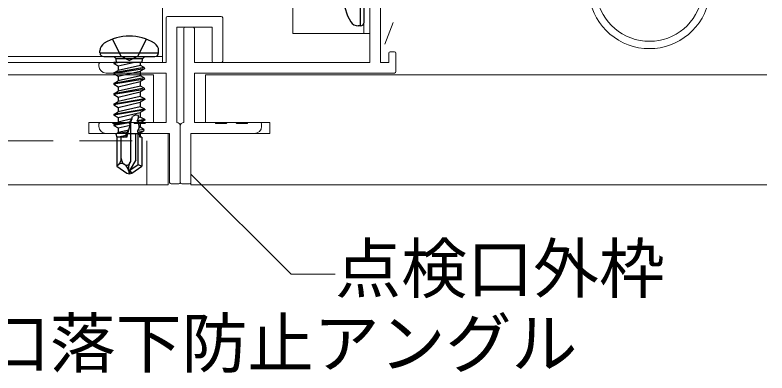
# Model space of a CAD drawing. Units: millimetres on the paper, with parts at other scales. Extents: x -195 to 195, y -140 to 138.
# Drawn here: x 55.07 to 72.17, y -70.35 to -62.19 of the extents above; entities that cross this region are included whole.
import ezdxf
from ezdxf.enums import TextEntityAlignment as Align

# ---------------------------------------------------------------- set-up
doc = ezdxf.new("R2010")
doc.units = ezdxf.units.MM
doc.linetypes.add('CHAIN1', pattern=[8, 5, -1, 1, -1])
doc.linetypes.add('DASHED1', pattern=[1.8, 1.2, -0.6])
for name, color, linetype, lineweight in [('A-4_点検口枠等', 4, 'Continuous', 9), ('A-6_文字', 7, 'Continuous', 18), ('A-A_クリップ', 7, 'Continuous', 18), ('A-C_ビス・アンカーボルト・強調図形', 2, 'Continuous', 25), ('A-D_パネル', 4, 'Continuous', 9)]:
    doc.layers.add(name, color=color, linetype=linetype, lineweight=lineweight)
doc.styles.add('ＭＳ ゴシック', font='')
doc.styles.get('ＭＳ ゴシック').set_extended_font_data('MS Gothic')

msp = doc.modelspace()

# ---------------------------------------------------------------- linework, layer by layer
at = {"layer": 'A-4_点検口枠等'}
for p, q in [((63.135, -60.008), (63.135, -63.273)), ((58.419, -60.273), (58.419, -63.273)), ((63.376, -60.217), (63.376, -63.273)), ((58.534, -62.228), (59.757, -62.228)), ((58.502, -62.26), (58.502, -63.273)), ((59.789, -63.241), (59.789, -62.26)), ((63.664, -62.362), (63.476, -62.856)), ((59.548, -62.469), (58.744, -62.469)), ((58.744, -62.469), (58.744, -64.641)), ((58.904, -62.501), (58.904, -64.641)), ((59.113, -62.469), (58.937, -62.469)), ((59.146, -62.501), (59.146, -63.273)), ((59.548, -63.241), (59.548, -62.469)), ((63.569, -63.063), (63.569, -63.273)), ((63.601, -63.032), (63.698, -63.032)), ((63.73, -63.482), (63.73, -63.064)), ((42.588, -63.14), (58.419, -63.14)), ((42.635, -63.273), (58.419, -63.273)), ((57.006, -63.273), (58.502, -63.273)), ((63.135, -63.273), (59.146, -63.273)), ((59.58, -63.273), (59.757, -63.273)), ((63.376, -63.273), (63.569, -63.273)), ((56.974, -63.354), (56.974, -63.305)), ((63.698, -63.515), (59.146, -63.515)), ((59.146, -64.641), (59.146, -63.515)), ((57.266, -64.641), (57.006, -64.641)), ((57.264, -64.641), (57.214, -64.641)), ((57.571, -64.641), (57.748, -64.641)), ((58.054, -64.641), (58.502, -64.641)), ((59.594, -64.641), (59.146, -64.641)), ((59.439, -64.641), (59.439, -64.641)), ((60.077, -64.641), (59.9, -64.641)), ((60.559, -64.641), (60.382, -64.641)), ((60.384, -64.641), (60.642, -64.641)), ((56.974, -64.673), (56.974, -64.729)), ((57.538, -64.665), (57.297, -64.665)), ((58.021, -64.665), (57.779, -64.665)), ((58.824, -66.008), (58.824, -64.721)), ((58.824, -64.721), (58.824, -66.008)), ((59.627, -64.665), (59.868, -64.665)), ((59.627, -64.665), (59.868, -64.665)), ((60.11, -64.665), (60.351, -64.665)), ((60.674, -64.673), (60.674, -64.729)), ((57.135, -64.89), (58.583, -64.89)), ((58.583, -66.008), (58.583, -64.89)), ((59.065, -66.008), (59.065, -64.89)), ((60.513, -64.89), (59.065, -64.89)), ((58.824, -66.008), (58.824, -65.982)), ((58.615, -66.04), (58.792, -66.04)), ((58.856, -66.04), (59.033, -66.04))]:
    msp.add_line(p, q, dxfattribs=at)
at = {"layer": 'A-4_点検口枠等', "color": 7, "lineweight": 18}
msp.add_line((63.476, -62.856), (63.476, -62.857), dxfattribs=at)
at = {"layer": 'A-4_点検口枠等', "color": 2, "lineweight": 25}
msp.add_line((57.634, -64.89), (57.896, -64.89), dxfattribs=at)
at = {"layer": 'A-4_点検口枠等', "linetype": 'DASHED1'}
msp.add_line((44.47, -66.057), (58.065, -66.057), dxfattribs=at)
at = {"layer": 'A-4_点検口枠等'}
msp.add_lwpolyline([(57.135, -63.515), (58.502, -63.515), (58.502, -64.641)], dxfattribs=at)
at = {"layer": 'A-4_点検口枠等', "linetype": 'DASHED1'}
msp.add_lwpolyline([(54.732, -65.057), (58.065, -65.057), (58.065, -66.057)], dxfattribs=at)
at = {"layer": 'A-4_点検口枠等'}
for centre, radius, start, end in [((69.495, -61.579), 1.38, 179.0865, 340.4863), ((69.495, -61.579), 1.213, 179.3028, 340.4863), ((58.534, -62.26), 0.0322, 90, 180), ((59.757, -62.26), 0.0322, 0, 90), ((58.937, -62.501), 0.0322, 90, 180), ((59.113, -62.501), 0.0322, 0, 90), ((63.601, -63.064), 0.0322, 90, 180), ((63.698, -63.064), 0.0322, 0, 90), ((57.006, -63.305), 0.0322, 90, 180), ((59.58, -63.241), 0.0322, 180, 270), ((59.757, -63.241), 0.0322, 270, 0), ((57.135, -63.354), 0.161, 180, 270), ((63.698, -63.482), 0.0322, 270, 0), ((57.006, -64.673), 0.0322, 90, 180), ((57.266, -64.673), 0.0322, 14.4775, 90), ((57.569, -64.673), 0.0322, 90, 165.5225), ((57.748, -64.673), 0.0322, 14.4775, 90), ((58.052, -64.673), 0.0322, 90, 165.5225), ((58.744, -64.721), 0.0804, 0, 90), ((58.904, -64.721), 0.0804, 90, 180), ((59.596, -64.673), 0.0322, 14.4775, 90), ((59.9, -64.673), 0.0322, 90, 165.5225), ((60.079, -64.673), 0.0322, 14.4775, 90), ((60.382, -64.673), 0.0322, 90, 165.5225), ((60.642, -64.673), 0.0322, 0, 90), ((57.135, -64.729), 0.161, 180, 270), ((60.513, -64.729), 0.161, 270, 0), ((58.615, -66.008), 0.0322, 180, 270), ((58.792, -66.008), 0.0322, 270, 0), ((58.856, -66.008), 0.0322, 180, 270), ((59.033, -66.008), 0.0322, 270, 0)]:
    msp.add_arc(centre, radius, start, end, dxfattribs=at)
at = {"layer": 'A-6_文字'}
for q in [(59.065, -65.816), (62.347, -68.097)]:
    msp.add_line((61.347, -68.097), q, dxfattribs=at)
at = {"layer": 'A-A_クリップ'}
for p, q in [((61.385, -59.723), (61.385, -62.615)), ((63.002, -60.948), (63.002, -62.615)), ((63.135, -60.948), (63.135, -62.615)), ((63.135, -62.615), (61.385, -62.615))]:
    msp.add_line(p, q, dxfattribs=at)
at = {"layer": 'A-C_ビス・アンカーボルト・強調図形'}
for p, q in [((62.922, -62.442), (62.922, -61.109)), ((63.006, -62.359), (63.006, -61.192)), ((62.922, -62.442), (62.872, -62.442)), ((56.998, -63.057), (56.998, -63.007)), ((56.998, -63.057), (58.332, -63.057)), ((58.332, -63.057), (58.332, -63.007)), ((57.082, -63.14), (58.248, -63.14)), ((57.315, -63.14), (57.368, -63.193)), ((57.315, -63.278), (57.323, -63.273)), ((57.339, -63.273), (57.315, -63.278)), ((57.444, -63.273), (57.315, -63.294)), ((57.315, -63.278), (57.315, -63.294)), ((57.96, -63.273), (57.323, -63.273)), ((57.962, -63.193), (57.368, -63.193)), ((57.37, -63.273), (57.368, -63.193)), ((57.415, -63.352), (57.75, -63.273)), ((57.915, -63.273), (57.915, -63.342)), ((57.96, -63.273), (57.962, -63.193)), ((58.015, -63.14), (57.962, -63.193)), ((57.315, -63.294), (57.415, -63.352)), ((58, -63.386), (57.315, -63.513)), ((57.923, -63.342), (57.415, -63.455)), ((58.007, -63.417), (57.915, -63.47)), ((58, -63.386), (57.923, -63.342)), ((58, -63.386), (58.007, -63.417)), ((57.315, -63.513), (57.415, -63.455)), ((57.315, -63.513), (57.315, -63.529)), ((57.415, -63.587), (57.915, -63.47)), ((57.923, -63.58), (57.415, -63.693)), ((57.915, -63.47), (57.915, -63.58)), ((58, -63.625), (57.923, -63.58)), ((58, -63.625), (57.315, -63.751)), ((57.315, -63.751), (57.415, -63.693)), ((57.315, -63.751), (57.315, -63.768)), ((57.415, -63.826), (57.915, -63.708)), ((58.007, -63.655), (57.915, -63.708)), ((57.915, -63.708), (57.915, -63.815)), ((58, -63.625), (58.007, -63.655)), ((58, -63.86), (57.315, -63.986)), ((57.315, -63.986), (57.415, -63.928)), ((57.923, -63.815), (57.415, -63.928)), ((57.415, -64.061), (57.915, -63.943)), ((58.007, -63.89), (57.915, -63.943)), ((57.915, -63.943), (57.915, -64.046)), ((58, -63.86), (57.923, -63.815)), ((58, -63.86), (58.007, -63.89)), ((57.315, -63.986), (57.315, -64.003)), ((58.015, -64.104), (57.315, -64.221)), ((57.915, -64.046), (57.415, -64.163)), ((57.415, -64.061), (57.415, -64.163)), ((58.015, -64.104), (57.915, -64.046)), ((58.015, -64.12), (57.915, -64.178)), ((58.015, -64.104), (58.015, -64.12)), ((57.315, -64.221), (57.415, -64.163)), ((57.315, -64.221), (57.315, -64.238)), ((57.415, -64.296), (57.915, -64.178)), ((57.915, -64.281), (57.415, -64.398)), ((57.415, -64.296), (57.415, -64.398)), ((57.915, -64.178), (57.915, -64.281)), ((58.015, -64.339), (57.915, -64.281)), ((58.015, -64.339), (57.315, -64.456)), ((57.315, -64.456), (57.415, -64.398)), ((57.315, -64.456), (57.315, -64.473)), ((57.415, -64.531), (57.915, -64.413)), ((58.015, -64.355), (57.915, -64.413)), ((57.915, -64.413), (57.915, -64.516)), ((58.015, -64.339), (58.015, -64.355)), ((57.669, -64.632), (57.315, -64.691)), ((57.315, -64.691), (57.415, -64.633)), ((57.415, -64.531), (57.415, -64.633)), ((57.723, -64.561), (57.415, -64.633)), ((57.612, -64.973), (57.737, -64.508)), ((57.665, -64.649), (57.669, -64.632)), ((57.665, -64.649), (57.685, -64.702)), ((57.723, -64.561), (57.669, -64.632)), ((57.876, -64.525), (57.847, -64.602)), ((58.015, -64.574), (57.847, -64.602)), ((57.848, -64.618), (57.847, -64.602)), ((58.015, -64.59), (57.848, -64.618)), ((57.848, -64.618), (57.883, -64.655)), ((57.876, -64.525), (57.874, -64.484)), ((57.915, -64.516), (57.876, -64.525)), ((57.883, -64.655), (57.915, -64.648)), ((58.015, -64.574), (57.915, -64.516)), ((58.015, -64.59), (57.915, -64.648)), ((57.915, -64.648), (57.915, -64.751)), ((58.015, -64.574), (58.015, -64.59)), ((57.315, -64.691), (57.315, -64.708)), ((57.415, -64.766), (57.685, -64.702)), ((57.415, -64.766), (57.415, -64.868)), ((57.655, -64.812), (57.415, -64.868)), ((57.655, -64.812), (57.607, -64.861)), ((57.698, -65.529), (57.698, -64.652)), ((57.889, -64.757), (57.859, -64.821)), ((57.998, -64.799), (57.859, -64.821)), ((57.889, -64.757), (57.883, -64.655)), ((57.915, -64.751), (57.889, -64.757)), ((57.998, -64.799), (57.915, -64.751)), ((57.998, -64.799), (57.985, -64.842)), ((57.607, -64.861), (57.361, -64.9)), ((57.361, -64.9), (57.415, -64.868)), ((57.361, -64.9), (57.382, -64.973)), ((57.382, -64.973), (57.382, -65.637)), ((57.612, -64.973), (57.382, -64.973)), ((57.587, -64.935), (57.425, -64.973)), ((57.482, -65.464), (57.482, -64.973)), ((57.531, -64.973), (57.617, -64.953)), ((57.587, -64.935), (57.607, -64.861)), ((57.587, -64.935), (57.617, -64.953)), ((57.815, -65.489), (57.815, -64.89)), ((57.862, -64.871), (57.859, -64.821)), ((57.985, -64.842), (57.862, -64.871)), ((57.862, -64.871), (57.896, -64.887)), ((57.865, -65.594), (57.865, -64.89)), ((57.896, -64.887), (57.915, -64.883)), ((57.901, -64.973), (57.896, -64.887)), ((57.948, -64.973), (57.901, -64.973)), ((57.985, -64.842), (57.915, -64.883)), ((57.915, -64.883), (57.915, -64.973)), ((57.948, -64.973), (57.948, -65.637)), ((57.815, -65.489), (57.68, -65.723)), ((57.423, -65.599), (57.382, -65.637)), ((57.547, -65.59), (57.558, -65.598)), ((57.673, -65.573), (57.698, -65.529)), ((57.68, -65.723), (57.865, -65.594)), ((57.725, -65.793), (57.948, -65.637)), ((57.865, -65.594), (57.948, -65.637)), ((57.649, -65.733), (57.665, -65.807)), ((57.68, -65.723), (57.665, -65.807)), ((57.665, -65.807), (57.725, -65.793)), ((57.725, -65.793), (57.68, -65.723))]:
    msp.add_line(p, q, dxfattribs=at)
at = {"layer": 'A-C_ビス・アンカーボルト・強調図形', "linetype": 'CHAIN1'}
for p, q in [((57.282, -62.743), (57.474, -63.129)), ((58.048, -62.743), (57.856, -63.129)), ((57.665, -63.231), (57.474, -63.129)), ((57.665, -63.231), (57.856, -63.129))]:
    msp.add_line(p, q, dxfattribs=at)
at = {"layer": 'A-C_ビス・アンカーボルト・強調図形'}
for points in [[(58.007, -63.417), (57.315, -63.529), (57.415, -63.587)], [(57.408, -63.348), (57.415, -63.452), (57.415, -63.455)], [(57.408, -63.586), (57.415, -63.69), (57.415, -63.693)], [(58.007, -63.655), (57.315, -63.768), (57.415, -63.826)], [(58.007, -63.89), (57.315, -64.003), (57.415, -64.061)], [(57.408, -63.821), (57.415, -63.925), (57.415, -63.928)], [(58.015, -64.12), (57.315, -64.238), (57.415, -64.296)], [(58.015, -64.355), (57.315, -64.473), (57.415, -64.531)], [(57.665, -64.649), (57.315, -64.708), (57.415, -64.766)], [(57.382, -65.637), (57.605, -65.793), (57.665, -65.807)]]:
    msp.add_lwpolyline(points, dxfattribs=at)
for centre, radius, start, end in [((63.622, -61.776), 1.083, 148.1092, 211.8908), ((62.872, -62.242), 0.2, 211.8908, 270), ((62.922, -62.359), 0.0833, 270, 360), ((57.665, -63.757), 1.083, 58.1092, 121.8908), ((57.198, -63.007), 0.2, 121.8908, 180), ((58.132, -63.007), 0.2, 360, 58.1092), ((57.082, -63.057), 0.0833, 180, 270), ((58.248, -63.057), 0.0833, 270, 360), ((57.823, -64.598), 0.125, 66.0793, 133.5446), ((57.299, -65.464), 0.183, 312.8457, 360), ((57.635, -65.464), 0.153, 180, 235), ((57.49, -65.671), 0.0989, 55, 132.8457), ((57.604, -65.533), 0.0798, 235, 330), ((57.43, -65.782), 0.224, 12.5, 55), ((57.867, -65.685), 0.224, 150, 192.5)]:
    msp.add_arc(centre, radius, start, end, dxfattribs=at)
at = {"layer": 'A-D_パネル'}
for p, q in [((43.422, -63.557), (58.214, -63.557)), ((58.214, -63.557), (58.214, -64.64)), ((60.865, -64.64), (59.399, -64.64)), ((60.865, -64.89), (60.865, -64.64)), ((56.748, -64.89), (58.548, -64.89)), ((58.548, -64.89), (58.548, -66.057)), ((59.065, -66.057), (59.065, -64.89)), ((59.065, -64.89), (60.865, -64.89)), ((58.548, -66.057), (44.47, -66.057)), ((72.169, -66.057), (59.065, -66.057))]:
    msp.add_line(p, q, dxfattribs=at)
for points in [[(59.399, -64.64), (59.399, -63.557), (72.169, -63.557)], [(58.214, -64.64), (56.748, -64.64), (56.748, -64.89)]]:
    msp.add_lwpolyline(points, dxfattribs=at)

# ---------------------------------------------------------------- texts
at = {"layer": 'A-6_文字', "style": 'ＭＳ ゴシック'}
for s, p in [('点検口外枠', (62.347, -68.847)), ('点検口落下防止アングル', (51.353, -70.548))]:
    msp.add_text(s, height=1.1, dxfattribs=at).set_placement(p, align=Align.BOTTOM_LEFT)

doc.saveas('drawing.dxf')
